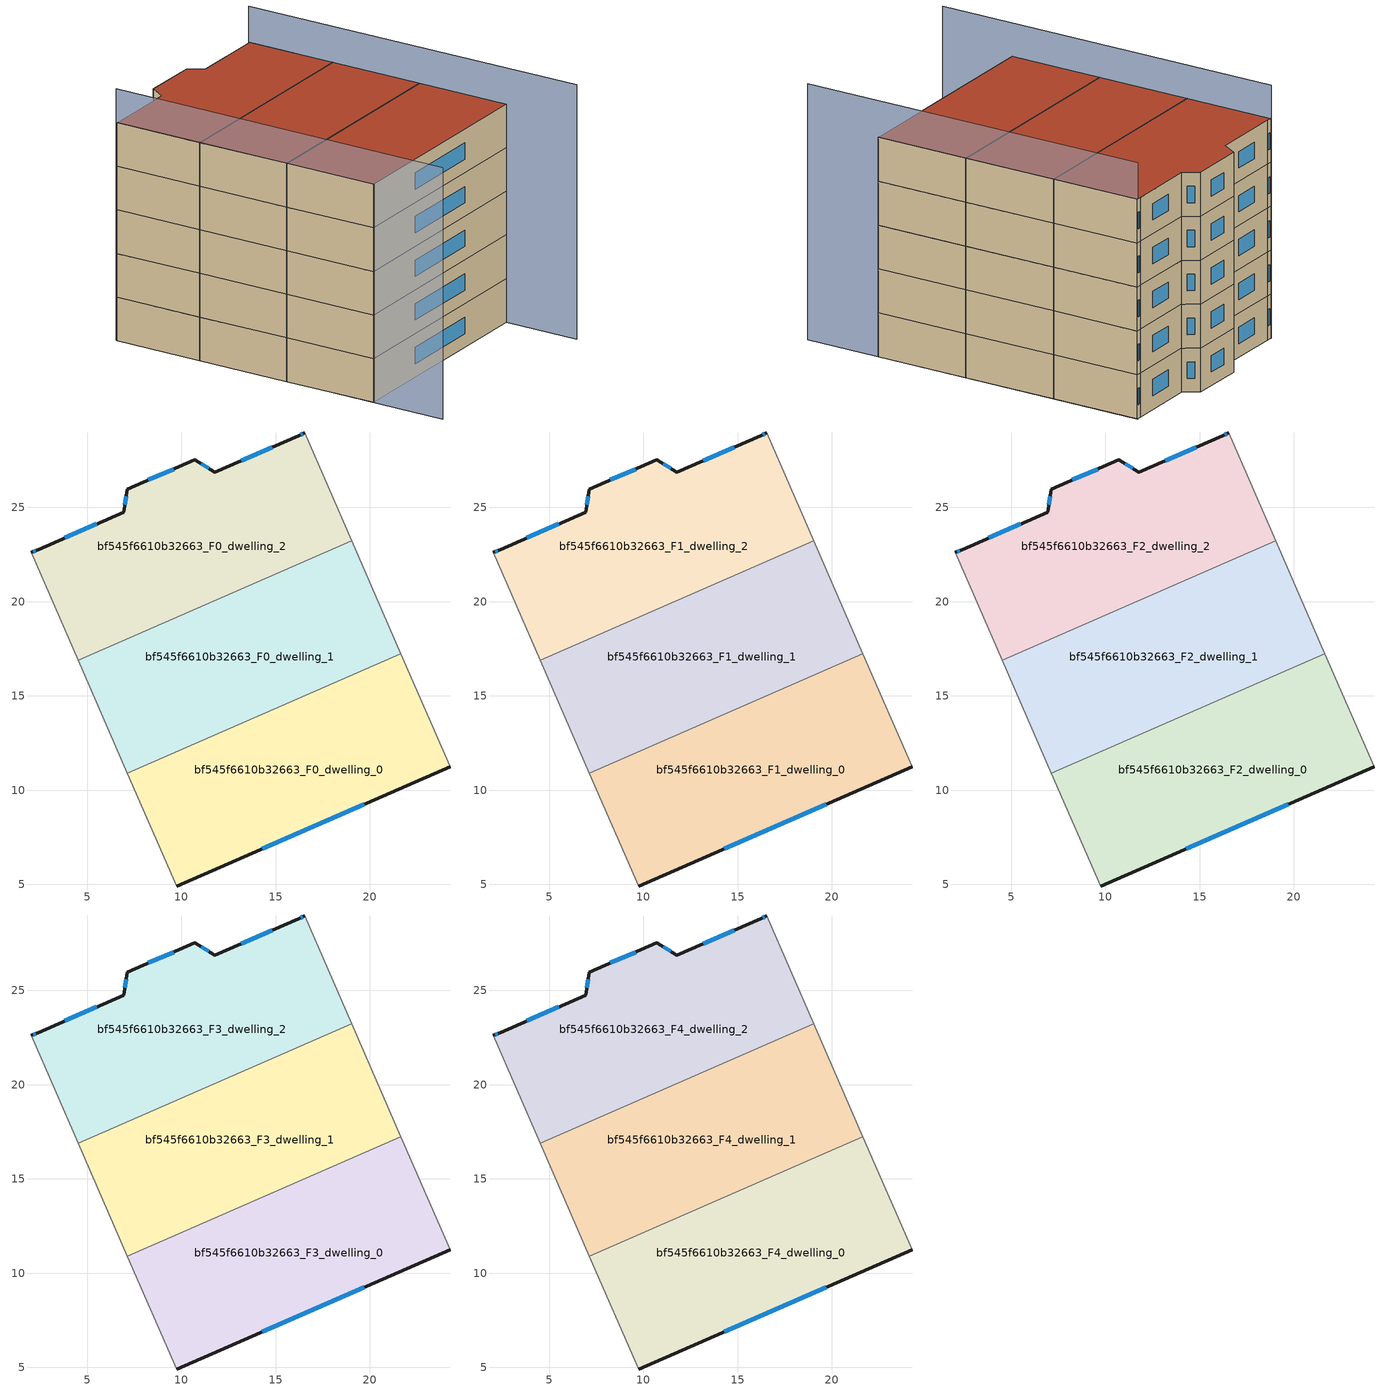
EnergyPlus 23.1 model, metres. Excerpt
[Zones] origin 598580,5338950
bf545f6610b32663_F0_dwelling_0
 floor ground (EU_floor_Construction): 21.64,17.24 24.26,11.25 9.74,4.92 7.13,10.91 z0
 wall outside (EU_wall_Construction): 9.74,4.92 24.26,11.25 z0:3
 wall adiabatic (EU_wall_Construction): 24.26,11.25 21.64,17.24 / 7.13,10.91 9.74,4.92 z0:3
 wall to bf545f6610b32663_F0_dwelling_1 (EU_wall_Construction): 21.64,17.24 7.13,10.91 z0:3
 window (EU_Window_Construction): 14.29,6.9 19.71,9.26 z0.94:2.06
bf545f6610b32663_F0_dwelling_1
 floor ground (EU_floor_Construction): 19.03,23.22 21.64,17.24 7.13,10.91 4.52,16.9 z0
 wall adiabatic (EU_wall_Construction): 21.64,17.24 19.03,23.22 / 4.52,16.9 7.13,10.91 z0:3
 wall to bf545f6610b32663_F0_dwelling_2 (EU_wall_Construction): 19.03,23.23 4.52,16.9 z0:3
bf545f6610b32663_F0_dwelling_2
 floor ground (EU_floor_Construction): 16.53,28.95 19.03,23.22 4.52,16.9 2.04,22.61 2.39,22.76 6.94,24.75 7.12,25.97 10.71,27.53 11.77,26.87 16.22,28.82 z0
 wall outside (EU_wall_Construction): 16.53,28.95 16.22,28.82 11.77,26.87 10.71,27.53 7.12,25.97 6.94,24.75 2.39,22.76 2.04,22.61 z0:3
 wall adiabatic (EU_wall_Construction): 19.03,23.22 16.53,28.95 / 2.04,22.61 4.52,16.9 z0:3
 window (EU_Window_Construction): 9.58,27.04 8.24,26.46 / 11.44,27.07 11.04,27.32 / 14.82,28.2 13.16,27.48 / 16.43,28.91 16.32,28.86 / 2.28,22.72 2.15,22.66 / 5.51,24.13 3.82,23.39 / 7.06,25.59 6.99,25.14 z0.94:2.06
bf545f6610b32663_F1_dwelling_0
 floor to bf545f6610b32663_F0_dwelling_0 (EU_floor_Construction): 21.64,17.24 24.26,11.25 9.74,4.92 7.13,10.91 z3
 wall outside (EU_wall_Construction): 9.74,4.92 24.26,11.25 z3:6
 wall adiabatic (EU_wall_Construction): 24.26,11.25 21.64,17.24 / 7.13,10.91 9.74,4.92 z3:6
 wall to bf545f6610b32663_F1_dwelling_1 (EU_wall_Construction): 21.64,17.24 7.13,10.91 z3:6
 window (EU_Window_Construction): 14.29,6.9 19.71,9.26 z3.94:5.06
bf545f6610b32663_F1_dwelling_1
 floor to bf545f6610b32663_F0_dwelling_1 (EU_floor_Construction): 19.03,23.22 21.64,17.24 7.13,10.91 4.52,16.9 z3
 wall adiabatic (EU_wall_Construction): 21.64,17.24 19.03,23.22 / 4.52,16.9 7.13,10.91 z3:6
 wall to bf545f6610b32663_F1_dwelling_2 (EU_wall_Construction): 19.03,23.23 4.52,16.9 z3:6
bf545f6610b32663_F1_dwelling_2
 floor to bf545f6610b32663_F0_dwelling_2 (EU_floor_Construction): 16.53,28.95 19.03,23.22 4.52,16.9 2.03,22.61 2.39,22.76 6.94,24.75 7.12,25.97 10.71,27.53 11.77,26.87 16.22,28.82 z3
 wall outside (EU_wall_Construction): 16.53,28.95 16.22,28.82 11.77,26.87 10.71,27.53 7.12,25.97 6.94,24.75 2.39,22.76 2.04,22.61 z3:6
 wall adiabatic (EU_wall_Construction): 19.03,23.22 16.53,28.95 / 2.04,22.61 4.52,16.9 z3:6
 window (EU_Window_Construction): 9.58,27.04 8.24,26.46 / 11.44,27.07 11.04,27.32 / 14.82,28.2 13.16,27.48 / 16.43,28.91 16.32,28.86 / 2.28,22.72 2.15,22.66 / 5.51,24.13 3.82,23.39 / 7.06,25.59 6.99,25.14 z3.94:5.06
bf545f6610b32663_F2_dwelling_0
 floor to bf545f6610b32663_F1_dwelling_0 (EU_floor_Construction): 21.64,17.24 24.26,11.25 9.74,4.92 7.13,10.91 z6
 wall outside (EU_wall_Construction): 9.74,4.92 24.26,11.25 z6:9
 wall adiabatic (EU_wall_Construction): 24.26,11.25 21.64,17.24 / 7.13,10.91 9.74,4.92 z6:9
 wall to bf545f6610b32663_F2_dwelling_1 (EU_wall_Construction): 21.64,17.24 7.13,10.91 z6:9
 window (EU_Window_Construction): 14.29,6.9 19.71,9.26 z6.94:8.06
bf545f6610b32663_F2_dwelling_1
 floor to bf545f6610b32663_F1_dwelling_1 (EU_floor_Construction): 19.03,23.22 21.64,17.24 7.13,10.91 4.52,16.9 z6
 wall adiabatic (EU_wall_Construction): 21.64,17.24 19.03,23.22 / 4.52,16.9 7.13,10.91 z6:9
 wall to bf545f6610b32663_F2_dwelling_2 (EU_wall_Construction): 19.03,23.23 4.52,16.9 z6:9
bf545f6610b32663_F2_dwelling_2
 floor to bf545f6610b32663_F1_dwelling_2 (EU_floor_Construction): 16.53,28.95 19.03,23.22 4.52,16.9 2.03,22.61 2.39,22.76 6.94,24.75 7.12,25.97 10.71,27.53 11.77,26.87 16.22,28.82 z6
 wall outside (EU_wall_Construction): 16.53,28.95 16.22,28.82 11.77,26.87 10.71,27.53 7.12,25.97 6.94,24.75 2.39,22.76 2.04,22.61 z6:9
 wall adiabatic (EU_wall_Construction): 19.03,23.22 16.53,28.95 / 2.04,22.61 4.52,16.9 z6:9
 window (EU_Window_Construction): 9.58,27.04 8.24,26.46 / 11.44,27.07 11.04,27.32 / 14.82,28.2 13.16,27.48 / 16.43,28.91 16.32,28.86 / 2.28,22.72 2.15,22.66 / 5.51,24.13 3.82,23.39 / 7.06,25.59 6.99,25.14 z6.94:8.06
bf545f6610b32663_F3_dwelling_0
 floor to bf545f6610b32663_F2_dwelling_0 (EU_floor_Construction): 21.64,17.24 24.26,11.25 9.74,4.92 7.13,10.91 z9
 wall outside (EU_wall_Construction): 9.74,4.92 24.26,11.25 z9:12
 wall adiabatic (EU_wall_Construction): 24.26,11.25 21.64,17.24 / 7.13,10.91 9.74,4.92 z9:12
 wall to bf545f6610b32663_F3_dwelling_1 (EU_wall_Construction): 21.64,17.24 7.13,10.91 z9:12
 window (EU_Window_Construction): 14.29,6.9 19.71,9.26 z9.94:11.06
bf545f6610b32663_F3_dwelling_1
 floor to bf545f6610b32663_F2_dwelling_1 (EU_floor_Construction): 19.03,23.22 21.64,17.24 7.13,10.91 4.52,16.9 z9
 wall adiabatic (EU_wall_Construction): 21.64,17.24 19.03,23.22 / 4.52,16.9 7.13,10.91 z9:12
 wall to bf545f6610b32663_F3_dwelling_2 (EU_wall_Construction): 19.03,23.23 4.52,16.9 z9:12
bf545f6610b32663_F3_dwelling_2
 floor to bf545f6610b32663_F2_dwelling_2 (EU_floor_Construction): 16.53,28.95 19.03,23.22 4.52,16.9 2.03,22.61 2.39,22.76 6.94,24.75 7.12,25.97 10.71,27.53 11.77,26.87 16.22,28.82 z9
 wall outside (EU_wall_Construction): 16.53,28.95 16.22,28.82 11.77,26.87 10.71,27.53 7.12,25.97 6.94,24.75 2.39,22.76 2.04,22.61 z9:12
 wall adiabatic (EU_wall_Construction): 19.03,23.22 16.53,28.95 / 2.04,22.61 4.52,16.9 z9:12
 window (EU_Window_Construction): 9.58,27.04 8.24,26.46 / 11.44,27.07 11.04,27.32 / 14.82,28.2 13.16,27.48 / 16.43,28.91 16.32,28.86 / 2.28,22.72 2.15,22.66 / 5.51,24.13 3.82,23.39 / 7.06,25.59 6.99,25.14 z9.94:11.06
bf545f6610b32663_F4_dwelling_0
 floor to bf545f6610b32663_F3_dwelling_0 (EU_floor_Construction): 21.64,17.24 24.26,11.25 9.74,4.92 7.13,10.91 z12
 wall outside (EU_wall_Construction): 9.74,4.92 24.26,11.25 z12:15
 wall adiabatic (EU_wall_Construction): 24.26,11.25 21.64,17.24 / 7.13,10.91 9.74,4.92 z12:15
 wall to bf545f6610b32663_F4_dwelling_1 (EU_wall_Construction): 21.64,17.24 7.13,10.91 z12:15
 window (EU_Window_Construction): 14.29,6.9 19.71,9.26 z12.94:14.06
 roof outside (EU_roof_Construction): 24.26,11.25 21.64,17.24 7.13,10.91 9.74,4.92 z15
bf545f6610b32663_F4_dwelling_1
 floor to bf545f6610b32663_F3_dwelling_1 (EU_floor_Construction): 19.03,23.22 21.64,17.24 7.13,10.91 4.52,16.9 z12
 wall adiabatic (EU_wall_Construction): 21.64,17.24 19.03,23.22 / 4.52,16.9 7.13,10.91 z12:15
 wall to bf545f6610b32663_F4_dwelling_2 (EU_wall_Construction): 19.03,23.23 4.52,16.9 z12:15
 roof outside (EU_roof_Construction): 21.64,17.24 19.03,23.22 4.52,16.9 7.13,10.91 z15
bf545f6610b32663_F4_dwelling_2
 floor to bf545f6610b32663_F3_dwelling_2 (EU_floor_Construction): 16.53,28.95 19.03,23.22 4.52,16.9 2.03,22.61 2.39,22.76 6.94,24.75 7.12,25.97 10.71,27.53 11.77,26.87 16.22,28.82 z12
 wall outside (EU_wall_Construction): 16.53,28.95 16.22,28.82 11.77,26.87 10.71,27.53 7.12,25.97 6.94,24.75 2.39,22.76 2.04,22.61 z12:15
 wall adiabatic (EU_wall_Construction): 19.03,23.22 16.53,28.95 / 2.04,22.61 4.52,16.9 z12:15
 window (EU_Window_Construction): 9.58,27.04 8.24,26.46 / 11.44,27.07 11.04,27.32 / 14.82,28.2 13.16,27.48 / 16.43,28.91 16.32,28.86 / 2.28,22.72 2.15,22.66 / 5.51,24.13 3.82,23.39 / 7.06,25.59 6.99,25.14 z12.94:14.06
 roof outside (EU_roof_Construction): 19.03,23.22 16.53,28.95 16.22,28.82 11.77,26.87 10.71,27.53 7.12,25.97 6.94,24.75 2.39,22.76 2.04,22.61 4.52,16.9 z15
shading: 2.04,22.69 11.81,0.15 z0:17.3; 26.36,6.41 16.51,28.99 z0:17.5
[Building]
EU S2 Campaign: North Axis=0; Terrain=City; Solar Distribution=FullExterior
[Site:Location]
Vienna: Latitude=48; Longitude=16.5; Time Zone=1; Elevation=183
[SizingPeriod:WeatherFileDays]
AnnualSizingPeriod: Begin Month=1; Begin Day of Month=1; End Month=12; End Day of Month=31; Day of Week for Start Day=Monday; Use Weather File Daylight Saving Period=No; Use Weather File Rain and Snow Indicators=No
[MATERIAL]
EU_InternalMass_Material: Roughness=MediumRough; Thickness=0.1; Conductivity=1; Density=1800; Specific Heat=900; Thermal Absorptance=0.9; Solar Absorptance=0.7; Visible Absorptance=0.7
[MATERIAL:NOMASS] Roughness=MediumRough; Thermal Absorptance=0.9; Solar Absorptance=0.7; Visible Absorptance=0.7
Name | Thermal Resistance
EU_wall_NoMass | 0.914258
EU_roof_NoMass | 0.954009
EU_floor_NoMass | 1.09711
[WINDOWMATERIAL:SIMPLEGLAZINGSYSTEM]
EU_Window_SimpleGlazing: UFactor=2.09642; Solar Heat Gain Coefficient=0.65; Visible Transmittance=0.65
[CONSTRUCTION]
EU_wall_Construction: EU_wall_NoMass
EU_roof_Construction: EU_roof_NoMass
EU_floor_Construction: EU_floor_NoMass
EU_Window_Construction: EU_Window_SimpleGlazing
EU_InternalMass_Construction: EU_InternalMass_Material
[ZONE] Type=1; Multiplier=1; Ceiling Height=autocalculate; Floor Area=autocalculate; Part of Total Floor Area=Yes
Name | Volume
bf545f6610b32663_F0_dwelling_0; bf545f6610b32663_F1_dwelling_0; bf545f6610b32663_F2_dwelling_0; bf545f6610b32663_F3_dwelling_0; bf545f6610b32663_F4_dwelling_0 | 310.329
bf545f6610b32663_F0_dwelling_1; bf545f6610b32663_F1_dwelling_1; bf545f6610b32663_F2_dwelling_1; bf545f6610b32663_F3_dwelling_1; bf545f6610b32663_F4_dwelling_1 | 310.33
bf545f6610b32663_F0_dwelling_2 | 310.348
bf545f6610b32663_F1_dwelling_2; bf545f6610b32663_F2_dwelling_2; bf545f6610b32663_F3_dwelling_2; bf545f6610b32663_F4_dwelling_2 | 310.351
[INTERNALMASS] Construction=EU_InternalMass_Construction
Name | Zone or ZoneList | Surface Area
bf545f6610b32663_F0_dwelling_0_EU_InternalMass | bf545f6610b32663_F0_dwelling_0 | 103.443
bf545f6610b32663_F0_dwelling_1_EU_InternalMass | bf545f6610b32663_F0_dwelling_1 | 103.443
bf545f6610b32663_F0_dwelling_2_EU_InternalMass | bf545f6610b32663_F0_dwelling_2 | 103.45
bf545f6610b32663_F1_dwelling_0_EU_InternalMass | bf545f6610b32663_F1_dwelling_0 | 103.443
bf545f6610b32663_F1_dwelling_1_EU_InternalMass | bf545f6610b32663_F1_dwelling_1 | 103.443
bf545f6610b32663_F1_dwelling_2_EU_InternalMass | bf545f6610b32663_F1_dwelling_2 | 103.45
bf545f6610b32663_F2_dwelling_0_EU_InternalMass | bf545f6610b32663_F2_dwelling_0 | 103.443
bf545f6610b32663_F2_dwelling_1_EU_InternalMass | bf545f6610b32663_F2_dwelling_1 | 103.443
bf545f6610b32663_F2_dwelling_2_EU_InternalMass | bf545f6610b32663_F2_dwelling_2 | 103.45
bf545f6610b32663_F3_dwelling_0_EU_InternalMass | bf545f6610b32663_F3_dwelling_0 | 103.443
bf545f6610b32663_F3_dwelling_1_EU_InternalMass | bf545f6610b32663_F3_dwelling_1 | 103.443
bf545f6610b32663_F3_dwelling_2_EU_InternalMass | bf545f6610b32663_F3_dwelling_2 | 103.45
bf545f6610b32663_F4_dwelling_0_EU_InternalMass | bf545f6610b32663_F4_dwelling_0 | 103.443
bf545f6610b32663_F4_dwelling_1_EU_InternalMass | bf545f6610b32663_F4_dwelling_1 | 103.443
bf545f6610b32663_F4_dwelling_2_EU_InternalMass | bf545f6610b32663_F4_dwelling_2 | 103.45
[OTHEREQUIPMENT] Fuel Type=Electricity; Design Level Calculation Method=Watts/Area; Power per Zone Floor Area=1; Fraction Latent=0; Fraction Radiant=0; Fraction Lost=0; Carbon Dioxide Generation Rate=0; EndUse Subcategory=EU_Step8_InternalGains
Name | Zone or ZoneList or Space or SpaceList | Schedule
EU_Step8_InternalGain_bf545f6610b32663_F0_dwelling_0_f000 | bf545f6610b32663_F0_dwelling_0 | EU_Step8_GainSchedule_bf545f6610b32663_F0_dwelling_0_f000
EU_Step8_InternalGain_bf545f6610b32663_F0_dwelling_1_f000 | bf545f6610b32663_F0_dwelling_1 | EU_Step8_GainSchedule_bf545f6610b32663_F0_dwelling_1_f000
EU_Step8_InternalGain_bf545f6610b32663_F0_dwelling_2_f000 | bf545f6610b32663_F0_dwelling_2 | EU_Step8_GainSchedule_bf545f6610b32663_F0_dwelling_2_f000
EU_Step8_InternalGain_bf545f6610b32663_F1_dwelling_0_f000 | bf545f6610b32663_F1_dwelling_0 | EU_Step8_GainSchedule_bf545f6610b32663_F1_dwelling_0_f000
EU_Step8_InternalGain_bf545f6610b32663_F1_dwelling_1_f000 | bf545f6610b32663_F1_dwelling_1 | EU_Step8_GainSchedule_bf545f6610b32663_F1_dwelling_1_f000
EU_Step8_InternalGain_bf545f6610b32663_F1_dwelling_2_f000 | bf545f6610b32663_F1_dwelling_2 | EU_Step8_GainSchedule_bf545f6610b32663_F1_dwelling_2_f000
EU_Step8_InternalGain_bf545f6610b32663_F2_dwelling_0_f000 | bf545f6610b32663_F2_dwelling_0 | EU_Step8_GainSchedule_bf545f6610b32663_F2_dwelling_0_f000
EU_Step8_InternalGain_bf545f6610b32663_F2_dwelling_1_f000 | bf545f6610b32663_F2_dwelling_1 | EU_Step8_GainSchedule_bf545f6610b32663_F2_dwelling_1_f000
EU_Step8_InternalGain_bf545f6610b32663_F2_dwelling_2_f000 | bf545f6610b32663_F2_dwelling_2 | EU_Step8_GainSchedule_bf545f6610b32663_F2_dwelling_2_f000
EU_Step8_InternalGain_bf545f6610b32663_F3_dwelling_0_f000 | bf545f6610b32663_F3_dwelling_0 | EU_Step8_GainSchedule_bf545f6610b32663_F3_dwelling_0_f000
EU_Step8_InternalGain_bf545f6610b32663_F3_dwelling_1_f000 | bf545f6610b32663_F3_dwelling_1 | EU_Step8_GainSchedule_bf545f6610b32663_F3_dwelling_1_f000
EU_Step8_InternalGain_bf545f6610b32663_F3_dwelling_2_f000 | bf545f6610b32663_F3_dwelling_2 | EU_Step8_GainSchedule_bf545f6610b32663_F3_dwelling_2_f000
EU_Step8_InternalGain_bf545f6610b32663_F4_dwelling_0_f000 | bf545f6610b32663_F4_dwelling_0 | EU_Step8_GainSchedule_bf545f6610b32663_F4_dwelling_0_f000
EU_Step8_InternalGain_bf545f6610b32663_F4_dwelling_1_f000 | bf545f6610b32663_F4_dwelling_1 | EU_Step8_GainSchedule_bf545f6610b32663_F4_dwelling_1_f000
EU_Step8_InternalGain_bf545f6610b32663_F4_dwelling_2_f000 | bf545f6610b32663_F4_dwelling_2 | EU_Step8_GainSchedule_bf545f6610b32663_F4_dwelling_2_f000
[ZONEVENTILATION:DESIGNFLOWRATE] Schedule=EU_AlwaysOn; Design Flow Rate Calculation Method=AirChanges/Hour; Air Changes per Hour=0.546891; Ventilation Type=Natural; Fan Pressure Rise=0; Fan Total Efficiency=1; Constant Term Coefficient=1; Temperature Term Coefficient=0; Velocity Term Coefficient=0; Velocity Squared Term Coefficient=0; Minimum Indoor Temperature=-100; Maximum Indoor Temperature=100; Delta Temperature=-100; Minimum Outdoor Temperature=-100; Maximum Outdoor Temperature=100; Maximum Wind Speed=40
Name | Zone or ZoneList or Space or SpaceList
EU_ConstantAir_bf545f6610b32663_F0_dwelling_0 | bf545f6610b32663_F0_dwelling_0
EU_ConstantAir_bf545f6610b32663_F0_dwelling_1 | bf545f6610b32663_F0_dwelling_1
EU_ConstantAir_bf545f6610b32663_F0_dwelling_2 | bf545f6610b32663_F0_dwelling_2
EU_ConstantAir_bf545f6610b32663_F1_dwelling_0 | bf545f6610b32663_F1_dwelling_0
EU_ConstantAir_bf545f6610b32663_F1_dwelling_1 | bf545f6610b32663_F1_dwelling_1
EU_ConstantAir_bf545f6610b32663_F1_dwelling_2 | bf545f6610b32663_F1_dwelling_2
EU_ConstantAir_bf545f6610b32663_F2_dwelling_0 | bf545f6610b32663_F2_dwelling_0
EU_ConstantAir_bf545f6610b32663_F2_dwelling_1 | bf545f6610b32663_F2_dwelling_1
EU_ConstantAir_bf545f6610b32663_F2_dwelling_2 | bf545f6610b32663_F2_dwelling_2
EU_ConstantAir_bf545f6610b32663_F3_dwelling_0 | bf545f6610b32663_F3_dwelling_0
EU_ConstantAir_bf545f6610b32663_F3_dwelling_1 | bf545f6610b32663_F3_dwelling_1
EU_ConstantAir_bf545f6610b32663_F3_dwelling_2 | bf545f6610b32663_F3_dwelling_2
EU_ConstantAir_bf545f6610b32663_F4_dwelling_0 | bf545f6610b32663_F4_dwelling_0
EU_ConstantAir_bf545f6610b32663_F4_dwelling_1 | bf545f6610b32663_F4_dwelling_1
EU_ConstantAir_bf545f6610b32663_F4_dwelling_2 | bf545f6610b32663_F4_dwelling_2
[HVACTEMPLATE:THERMOSTAT] Constant Heating Setpoint=20; Constant Cooling Setpoint=50
EU_HeatOnly_bf545f6610b32663_F0_dwelling_0; EU_HeatOnly_bf545f6610b32663_F0_dwelling_1; EU_HeatOnly_bf545f6610b32663_F0_dwelling_2; EU_HeatOnly_bf545f6610b32663_F1_dwelling_0; EU_HeatOnly_bf545f6610b32663_F1_dwelling_1; EU_HeatOnly_bf545f6610b32663_F1_dwelling_2; EU_HeatOnly_bf545f6610b32663_F2_dwelling_0; EU_HeatOnly_bf545f6610b32663_F2_dwelling_1; EU_HeatOnly_bf545f6610b32663_F2_dwelling_2; EU_HeatOnly_bf545f6610b32663_F3_dwelling_0; EU_HeatOnly_bf545f6610b32663_F3_dwelling_1; EU_HeatOnly_bf545f6610b32663_F3_dwelling_2; EU_HeatOnly_bf545f6610b32663_F4_dwelling_0; EU_HeatOnly_bf545f6610b32663_F4_dwelling_1; EU_HeatOnly_bf545f6610b32663_F4_dwelling_2
[HVACTEMPLATE:ZONE:IDEALLOADSAIRSYSTEM] System Availability Schedule=EU_AlwaysOn; Maximum Heating Supply Air Temperature=50; Minimum Cooling Supply Air Temperature=13; Maximum Heating Supply Air Humidity Ratio=0.0156; Minimum Cooling Supply Air Humidity Ratio=0.0077; Heating Limit=NoLimit; Cooling Limit=NoLimit; Heating Availability Schedule=EU_AlwaysOn; Cooling Availability Schedule=EU_CoolingOff; Dehumidification Control Type=ConstantSensibleHeatRatio; Cooling Sensible Heat Ratio=0.7; Dehumidification Setpoint=60; Humidification Control Type=None; Humidification Setpoint=30; Outdoor Air Method=None; Outdoor Air Flow Rate per Person=0.00944; Outdoor Air Flow Rate per Zone Floor Area=0; Outdoor Air Flow Rate per Zone=0; Demand Controlled Ventilation Type=None; Outdoor Air Economizer Type=NoEconomizer; Heat Recovery Type=None; Sensible Heat Recovery Effectiveness=0.7; Latent Heat Recovery Effectiveness=0.65
Name | Template Thermostat
bf545f6610b32663_F0_dwelling_0 | EU_HeatOnly_bf545f6610b32663_F0_dwelling_0
bf545f6610b32663_F0_dwelling_1 | EU_HeatOnly_bf545f6610b32663_F0_dwelling_1
bf545f6610b32663_F0_dwelling_2 | EU_HeatOnly_bf545f6610b32663_F0_dwelling_2
bf545f6610b32663_F1_dwelling_0 | EU_HeatOnly_bf545f6610b32663_F1_dwelling_0
bf545f6610b32663_F1_dwelling_1 | EU_HeatOnly_bf545f6610b32663_F1_dwelling_1
bf545f6610b32663_F1_dwelling_2 | EU_HeatOnly_bf545f6610b32663_F1_dwelling_2
bf545f6610b32663_F2_dwelling_0 | EU_HeatOnly_bf545f6610b32663_F2_dwelling_0
bf545f6610b32663_F2_dwelling_1 | EU_HeatOnly_bf545f6610b32663_F2_dwelling_1
bf545f6610b32663_F2_dwelling_2 | EU_HeatOnly_bf545f6610b32663_F2_dwelling_2
bf545f6610b32663_F3_dwelling_0 | EU_HeatOnly_bf545f6610b32663_F3_dwelling_0
bf545f6610b32663_F3_dwelling_1 | EU_HeatOnly_bf545f6610b32663_F3_dwelling_1
bf545f6610b32663_F3_dwelling_2 | EU_HeatOnly_bf545f6610b32663_F3_dwelling_2
bf545f6610b32663_F4_dwelling_0 | EU_HeatOnly_bf545f6610b32663_F4_dwelling_0
bf545f6610b32663_F4_dwelling_1 | EU_HeatOnly_bf545f6610b32663_F4_dwelling_1
bf545f6610b32663_F4_dwelling_2 | EU_HeatOnly_bf545f6610b32663_F4_dwelling_2
[SIZING:ZONE] Zone Cooling Design Supply Air Temperature Input Method=SupplyAirTemperature; Zone Cooling Design Supply Air Temperature=13; Zone Heating Design Supply Air Temperature Input Method=SupplyAirTemperature; Zone Heating Design Supply Air Temperature=50; Zone Cooling Design Supply Air Humidity Ratio=0.008; Zone Heating Design Supply Air Humidity Ratio=0.008; Cooling Design Air Flow Method=DesignDay; Cooling Design Air Flow Rate=0; Cooling Minimum Air Flow per Zone Floor Area=0.000762; Cooling Minimum Air Flow=0; Cooling Minimum Air Flow Fraction=0.2; Heating Design Air Flow Method=DesignDay; Heating Design Air Flow Rate=0; Heating Maximum Air Flow per Zone Floor Area=0.002032; Heating Maximum Air Flow=0.141576; Heating Maximum Air Flow Fraction=0.3; Account for Dedicated Outdoor Air System=No; Dedicated Outdoor Air System Control Strategy=NeutralSupplyAir; Dedicated Outdoor Air Low Setpoint Temperature for Design=autosize; Dedicated Outdoor Air High Setpoint Temperature for Design=autosize; Zone Load Sizing Method=Sensible Load Only No Latent Load; Zone Latent Cooling Design Supply Air Humidity Ratio Input Method=HumidityRatioDifference; Zone Cooling Design Supply Air Humidity Ratio Difference=0.005; Zone Latent Heating Design Supply Air Humidity Ratio Input Method=HumidityRatioDifference; Zone Humidification Design Supply Air Humidity Ratio Difference=0.005
bf545f6610b32663_F0_dwelling_0; bf545f6610b32663_F0_dwelling_1; bf545f6610b32663_F0_dwelling_2; bf545f6610b32663_F1_dwelling_0; bf545f6610b32663_F1_dwelling_1; bf545f6610b32663_F1_dwelling_2; bf545f6610b32663_F2_dwelling_0; bf545f6610b32663_F2_dwelling_1; bf545f6610b32663_F2_dwelling_2; bf545f6610b32663_F3_dwelling_0; bf545f6610b32663_F3_dwelling_1; bf545f6610b32663_F3_dwelling_2; bf545f6610b32663_F4_dwelling_0; bf545f6610b32663_F4_dwelling_1; bf545f6610b32663_F4_dwelling_2
[SCHEDULE:CONSTANT]
Name | Hourly Value
EU_AlwaysOn | 1
EU_CoolingOff | 0
[SCHEDULE:FILE] Column Number=1; Rows to Skip at Top=0; Number of Hours of Data=8760; Column Separator=Comma; Interpolate to Timestep=No; Minutes per Item=60; Adjust Schedule for Daylight Savings=Yes
Name | File
EU_Step8_GainSchedule_bf545f6610b32663_F0_dwelling_0_f000 | ../../schedules/bf545f6610b32663/bf545f6610b32663_F0_dwelling_0_f000_gain.csv
EU_Step8_GainSchedule_bf545f6610b32663_F0_dwelling_1_f000 | ../../schedules/bf545f6610b32663/bf545f6610b32663_F0_dwelling_1_f000_gain.csv
EU_Step8_GainSchedule_bf545f6610b32663_F0_dwelling_2_f000 | ../../schedules/bf545f6610b32663/bf545f6610b32663_F0_dwelling_2_f000_gain.csv
EU_Step8_GainSchedule_bf545f6610b32663_F1_dwelling_0_f000 | ../../schedules/bf545f6610b32663/bf545f6610b32663_F1_dwelling_0_f000_gain.csv
EU_Step8_GainSchedule_bf545f6610b32663_F1_dwelling_1_f000 | ../../schedules/bf545f6610b32663/bf545f6610b32663_F1_dwelling_1_f000_gain.csv
EU_Step8_GainSchedule_bf545f6610b32663_F1_dwelling_2_f000 | ../../schedules/bf545f6610b32663/bf545f6610b32663_F1_dwelling_2_f000_gain.csv
EU_Step8_GainSchedule_bf545f6610b32663_F2_dwelling_0_f000 | ../../schedules/bf545f6610b32663/bf545f6610b32663_F2_dwelling_0_f000_gain.csv
EU_Step8_GainSchedule_bf545f6610b32663_F2_dwelling_1_f000 | ../../schedules/bf545f6610b32663/bf545f6610b32663_F2_dwelling_1_f000_gain.csv
EU_Step8_GainSchedule_bf545f6610b32663_F2_dwelling_2_f000 | ../../schedules/bf545f6610b32663/bf545f6610b32663_F2_dwelling_2_f000_gain.csv
EU_Step8_GainSchedule_bf545f6610b32663_F3_dwelling_0_f000 | ../../schedules/bf545f6610b32663/bf545f6610b32663_F3_dwelling_0_f000_gain.csv
EU_Step8_GainSchedule_bf545f6610b32663_F3_dwelling_1_f000 | ../../schedules/bf545f6610b32663/bf545f6610b32663_F3_dwelling_1_f000_gain.csv
EU_Step8_GainSchedule_bf545f6610b32663_F3_dwelling_2_f000 | ../../schedules/bf545f6610b32663/bf545f6610b32663_F3_dwelling_2_f000_gain.csv
EU_Step8_GainSchedule_bf545f6610b32663_F4_dwelling_0_f000 | ../../schedules/bf545f6610b32663/bf545f6610b32663_F4_dwelling_0_f000_gain.csv
EU_Step8_GainSchedule_bf545f6610b32663_F4_dwelling_1_f000 | ../../schedules/bf545f6610b32663/bf545f6610b32663_F4_dwelling_1_f000_gain.csv
EU_Step8_GainSchedule_bf545f6610b32663_F4_dwelling_2_f000 | ../../schedules/bf545f6610b32663/bf545f6610b32663_F4_dwelling_2_f000_gain.csv
